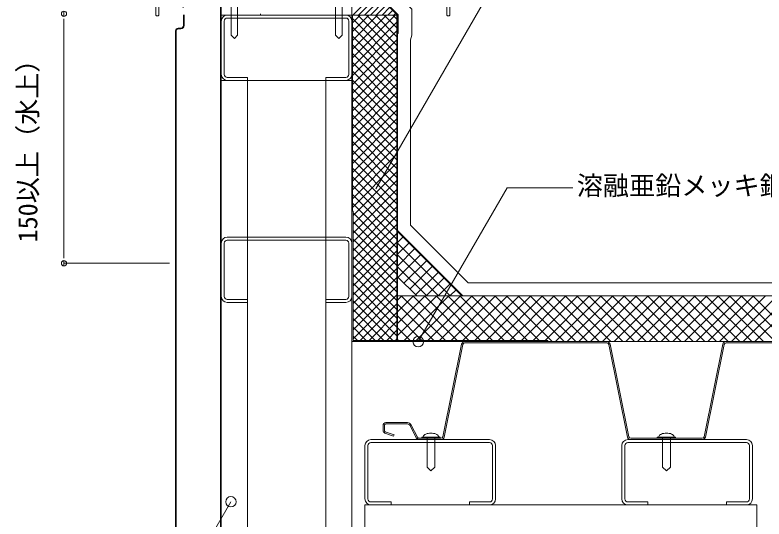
# Model space of a CAD drawing. Units: millimetres, scale not verified. Extents: x -1380 to 1380, y -955 to 955.
# Drawn here: x -737 to -164, y -308 to 77 of the extents above; entities that cross this region are included whole.
import ezdxf
from ezdxf.enums import TextEntityAlignment as Align

# ---------------------------------------------------------------- set-up
doc = ezdxf.new("R2010")
doc.units = ezdxf.units.MM
doc.header["$LTSCALE"] = 3
for name, color, linetype, lineweight in [('0-0_0', 7, 'Continuous', 13), ('0-2_BOUSUI', 1, 'Continuous', 18), ('0-3_MOJI', 7, 'Continuous', 18), ('0-4_HATCH', 9, 'Continuous', 18), ('0-5_KANAMONO', 5, 'Continuous', 18), ('0-6_KANAMONO_SCREW', 4, 'Continuous', 18), ('0-7_TEKKOTU', 7, 'Continuous', 18), ('0-8_dekki', 3, 'Continuous', 18), ('0-9_dannnetu', 6, 'Continuous', 18), ('0-A_bo-do', 3, 'Continuous', 18), ('0-B_kasagi', 150, 'Continuous', 18)]:
    doc.layers.add(name, color=color, linetype=linetype, lineweight=lineweight)
doc.styles.add('ＭＳ ゴシック', font='')
doc.styles.get('ＭＳ ゴシック').set_extended_font_data('MS Gothic')

# ---------------------------------------------------------------- blocks, each defined once
blk = doc.blocks.new('_DOT')
at = {"layer": '0-0_0'}
for p, q in [((-0.5, 0), (-1, 0)), ((0.25, 0), (-0.25, 0))]:
    blk.add_line(p, q, dxfattribs=at)
blk.add_circle((0, 0), 0.25, dxfattribs=at)

msp = doc.modelspace()

# ---------------------------------------------------------------- linework, layer by layer
at = {"layer": '0-2_BOUSUI'}
msp.add_lwpolyline([(-598.485, 122.695), (-474.53, 122.695), (-433.086, 81.851), (-433.086, 61.979), (-434.086, 58.247), (-434.086, -83.563), (-389.944, -127.705), (899.999, -127.705)], dxfattribs=at)
at = {"layer": '0-3_MOJI'}
for p, q in [((-699.546, -104.705), (-699.546, 70.295)), ((-618.736, -112.705), (-699.546, -112.705))]:
    msp.add_line(p, q, dxfattribs=at)
for points in [[(-318.524, 103.4), (-368.962, 103.4), (-460.758, -55.596)], [(-428.29, -172.703), (-360.304, -54.947), (-309.866, -54.947)], [(-571.681, -295.237), (-639.668, -412.993), (-690.106, -412.993)]]:
    msp.add_lwpolyline(points, dxfattribs=at)
for centre in [(-428.29, -172.703), (-571.681, -295.237)]:
    msp.add_circle(centre, 4, dxfattribs=at)
at = {"layer": '0-4_HATCH'}
for p, q in [((-478.393, 77.295), (-461.24, 94.449)), ((-473.903, 77.295), (-458.995, 92.204)), ((-469.413, 77.295), (-456.75, 89.959)), ((-464.923, 77.295), (-454.505, 87.714)), ((-460.433, 77.295), (-452.26, 85.468)), ((-455.943, 77.295), (-450.015, 83.223)), ((-451.453, 77.295), (-447.769, 80.978)), ((-478.736, 71.382), (-472.823, 77.295)), ((-478.736, 64.647), (-466.088, 77.295)), ((-478.736, 57.911), (-459.353, 77.295)), ((-478.736, 51.176), (-452.617, 77.295)), ((-478.736, 44.441), (-445.882, 77.295)), ((-444.586, 40.552), (-478.736, 74.702)), ((-444.586, 47.287), (-474.594, 77.295)), ((-444.586, 54.023), (-467.859, 77.295)), ((-444.586, 60.758), (-461.124, 77.295)), ((-444.586, 67.493), (-454.388, 77.295)), ((-444.586, 74.228), (-447.653, 77.295)), ((-446.963, 77.295), (-445.524, 78.733)), ((-478.736, 37.706), (-444.586, 71.856)), ((-444.586, 33.817), (-478.736, 67.967)), ((-478.736, 30.971), (-444.586, 65.121)), ((-444.586, 27.082), (-478.736, 61.232)), ((-478.736, 24.236), (-444.586, 58.386)), ((-444.586, 20.347), (-478.736, 54.497)), ((-478.736, 17.5), (-444.586, 51.65)), ((-444.586, 13.611), (-478.736, 47.761)), ((-478.736, 10.765), (-444.586, 44.915)), ((-444.586, 6.876), (-478.736, 41.026)), ((-478.736, 4.03), (-444.586, 38.18)), ((-444.586, 0.141), (-478.736, 34.291)), ((-478.736, -2.705), (-444.586, 31.445)), ((-444.586, -6.594), (-478.736, 27.556)), ((-478.736, -9.44), (-444.586, 24.71)), ((-444.586, -13.329), (-478.736, 20.821)), ((-478.736, -16.176), (-444.586, 17.974)), ((-444.586, -20.065), (-478.736, 14.085)), ((-478.736, -22.911), (-444.586, 11.239)), ((-444.586, -26.8), (-478.736, 7.35)), ((-478.736, -29.646), (-444.586, 4.504)), ((-444.586, -33.535), (-478.736, 0.615)), ((-478.736, -36.381), (-444.586, -2.231)), ((-444.586, -40.27), (-478.736, -6.12)), ((-478.736, -43.116), (-444.586, -8.966)), ((-444.586, -47.005), (-478.736, -12.855)), ((-478.736, -49.852), (-444.586, -15.702)), ((-444.586, -53.741), (-478.736, -19.591)), ((-478.736, -56.587), (-444.586, -22.437)), ((-444.586, -60.476), (-478.736, -26.326)), ((-478.736, -63.322), (-444.586, -29.172)), ((-444.586, -67.211), (-478.736, -33.061)), ((-478.736, -70.057), (-444.586, -35.907)), ((-444.586, -73.946), (-478.736, -39.796)), ((-478.086, -76.142), (-444.586, -42.642)), ((-444.586, -80.681), (-478.736, -46.531)), ((-478.086, -82.878), (-444.586, -49.378)), ((-444.586, -87.416), (-478.736, -53.266)), ((-478.086, -89.613), (-444.586, -56.113)), ((-444.586, -94.152), (-478.736, -60.002)), ((-478.086, -96.348), (-444.586, -62.848)), ((-444.586, -100.887), (-478.736, -66.737)), ((-478.086, -103.083), (-444.586, -69.583)), ((-444.586, -107.622), (-478.086, -74.122)), ((-478.086, -109.818), (-444.586, -76.318)), ((-444.586, -114.357), (-478.086, -80.857)), ((-478.086, -116.554), (-444.586, -83.054)), ((-444.586, -121.092), (-478.086, -87.592)), ((-478.086, -123.289), (-444.586, -89.789)), ((-444.086, -87.86), (-444.009, -87.782)), ((-394.771, -137.705), (-444.086, -88.389)), ((-444.586, -127.828), (-478.086, -94.328)), ((-478.086, -130.024), (-444.586, -96.524)), ((-444.086, -96.84), (-439.519, -92.272)), ((-444.086, -105.82), (-435.029, -96.762)), ((-403.751, -137.705), (-444.086, -97.37)), ((-444.586, -134.563), (-478.086, -101.063)), ((-444.086, -114.8), (-430.538, -101.253)), ((-478.086, -136.759), (-444.586, -103.259)), ((-444.586, -141.298), (-478.086, -107.798)), ((-412.731, -137.705), (-444.086, -106.35)), ((-443.726, -123.42), (-426.048, -105.743)), ((-478.086, -143.494), (-444.586, -109.994)), ((-444.586, -148.033), (-478.086, -114.533)), ((-439.236, -127.911), (-421.558, -110.233)), ((-478.086, -150.229), (-444.586, -116.729)), ((-421.711, -137.705), (-444.086, -115.33)), ((-434.746, -132.401), (-417.068, -114.723)), ((-430.256, -136.891), (-412.578, -119.213)), ((-444.586, -154.768), (-478.086, -121.268)), ((-478.086, -156.965), (-444.586, -123.465)), ((-422.089, -137.705), (-408.088, -123.703)), ((-444.586, -161.504), (-478.086, -128.004)), ((-478.086, -163.7), (-444.586, -130.2)), ((-413.109, -137.705), (-403.598, -128.193)), ((-444.586, -168.239), (-478.086, -134.739)), ((-478.086, -170.435), (-444.586, -136.935)), ((-404.129, -137.705), (-399.108, -132.684)), ((-395.149, -137.705), (-394.617, -137.174)), ((-447.855, -171.705), (-478.086, -141.474)), ((-444.086, -140.925), (-440.866, -137.705)), ((-444.086, -149.905), (-431.886, -137.705)), ((-444.086, -158.886), (-422.905, -137.705)), ((-444.086, -167.866), (-413.925, -137.705)), ((-407.444, -171.705), (-441.444, -137.705)), ((-438.945, -171.705), (-404.945, -137.705)), ((-398.464, -171.705), (-432.464, -137.705)), ((-429.965, -171.705), (-395.965, -137.705)), ((-389.484, -171.705), (-423.484, -137.705)), ((-420.984, -171.705), (-386.984, -137.705)), ((-380.503, -171.705), (-414.503, -137.705)), ((-412.004, -171.705), (-378.004, -137.705)), ((-371.523, -171.705), (-405.523, -137.705)), ((-403.024, -171.705), (-369.024, -137.705)), ((-362.543, -171.705), (-396.543, -137.705)), ((-394.044, -171.705), (-360.044, -137.705)), ((-353.563, -171.705), (-387.563, -137.705)), ((-385.063, -171.705), (-351.063, -137.705)), ((-344.582, -171.705), (-378.582, -137.705)), ((-376.083, -171.705), (-342.083, -137.705)), ((-335.602, -171.705), (-369.602, -137.705)), ((-367.103, -171.705), (-333.103, -137.705)), ((-325.622, -172.705), (-360.622, -137.705)), ((-358.123, -171.705), (-324.123, -137.705)), ((-316.642, -172.705), (-351.642, -137.705)), ((-349.142, -171.705), (-315.142, -137.705)), ((-307.661, -172.705), (-342.661, -137.705)), ((-340.162, -171.705), (-306.162, -137.705)), ((-298.681, -172.705), (-333.681, -137.705)), ((-331.182, -171.705), (-297.182, -137.705)), ((-289.701, -172.705), (-324.701, -137.705)), ((-323.202, -172.705), (-288.202, -137.705)), ((-280.721, -172.705), (-315.72, -137.705)), ((-314.221, -172.705), (-279.221, -137.705)), ((-271.74, -172.705), (-306.74, -137.705)), ((-305.241, -172.705), (-270.241, -137.705)), ((-262.76, -172.705), (-297.76, -137.705)), ((-296.261, -172.705), (-261.261, -137.705)), ((-253.78, -172.705), (-288.78, -137.705)), ((-287.281, -172.705), (-252.281, -137.705)), ((-244.8, -172.705), (-279.799, -137.705)), ((-278.3, -172.705), (-243.3, -137.705)), ((-235.819, -172.705), (-270.819, -137.705)), ((-269.32, -172.705), (-234.32, -137.705)), ((-226.839, -172.705), (-261.839, -137.705)), ((-260.34, -172.705), (-225.34, -137.705)), ((-217.859, -172.705), (-252.859, -137.705)), ((-251.359, -172.705), (-216.36, -137.705)), ((-208.878, -172.705), (-243.878, -137.705)), ((-242.379, -172.705), (-207.379, -137.705)), ((-199.898, -172.705), (-234.898, -137.705)), ((-233.399, -172.705), (-198.399, -137.705)), ((-190.918, -172.705), (-225.918, -137.705)), ((-224.419, -172.705), (-189.419, -137.705)), ((-181.938, -172.705), (-216.938, -137.705)), ((-215.438, -172.705), (-180.438, -137.705)), ((-172.957, -172.705), (-207.957, -137.705)), ((-206.458, -172.705), (-171.458, -137.705)), ((-163.977, -172.705), (-198.977, -137.705)), ((-197.478, -172.705), (-162.478, -137.705)), ((-154.997, -172.705), (-189.997, -137.705)), ((-188.498, -172.705), (-153.498, -137.705)), ((-146.017, -172.705), (-181.017, -137.705)), ((-179.517, -172.705), (-144.517, -137.705)), ((-137.036, -172.705), (-172.036, -137.705)), ((-170.537, -172.705), (-135.537, -137.705)), ((-454.59, -171.705), (-478.086, -148.209)), ((-472.621, -171.705), (-444.586, -143.67)), ((-416.424, -171.705), (-444.086, -144.043)), ((-465.886, -171.705), (-444.586, -150.405)), ((-425.405, -171.705), (-444.086, -153.023)), ((-461.326, -171.705), (-478.086, -154.944)), ((-459.15, -171.705), (-444.586, -157.141)), ((-468.061, -171.705), (-478.086, -161.68)), ((-452.415, -171.705), (-444.586, -163.876)), ((-434.385, -171.705), (-444.086, -162.004)), ((-474.796, -171.705), (-478.086, -168.415)), ((-445.68, -171.705), (-444.586, -170.611)), ((-443.365, -171.705), (-444.086, -170.984))]:
    msp.add_line(p, q, dxfattribs=at)
at = {"layer": '0-5_KANAMONO'}
for p, q in [((-574.486, 77.295), (-483.686, 77.295)), ((-483.686, 74.995), (-574.486, 74.995)), ((-579.086, 31.895), (-579.086, 72.695)), ((-576.786, 72.695), (-576.786, 31.895)), ((-481.386, 31.895), (-481.386, 72.695)), ((-479.086, 72.695), (-479.086, 31.895)), ((-579.086, 27.295), (-479.086, 27.295)), ((-579.086, 27.295), (-579.086, -660)), ((-559.086, 27.295), (-559.086, -660)), ((-499.086, 27.295), (-499.086, -660)), ((-479.086, 27.295), (-479.086, -660)), ((-579.086, -138.105), (-579.086, -97.305)), ((-576.786, -97.305), (-576.786, -138.105)), ((-574.486, -92.705), (-483.686, -92.705)), ((-483.686, -95.005), (-574.486, -95.005)), ((-481.386, -138.105), (-481.386, -97.305)), ((-479.086, -97.305), (-479.086, -138.105)), ((-469.086, -293.105), (-469.086, -252.305)), ((-466.786, -252.305), (-466.786, -293.105)), ((-464.486, -247.705), (-373.686, -247.705)), ((-373.686, -250.005), (-464.486, -250.005)), ((-371.386, -293.105), (-371.386, -252.305)), ((-369.086, -252.305), (-369.086, -293.105)), ((-272.371, -293.105), (-272.371, -252.305)), ((-270.071, -252.305), (-270.071, -293.105)), ((-267.771, -247.705), (-176.971, -247.705)), ((-176.971, -250.005), (-267.771, -250.005)), ((-174.671, -293.105), (-174.671, -252.305)), ((-172.371, -252.305), (-172.371, -293.105))]:
    msp.add_line(p, q, dxfattribs=at)
for points in [[(-608.485, 112.695), (-608.486, 83.295), (-608.086, 83.295), (-608.086, 112.295), (-479.086, 112.295), (-444.086, 77.295), (-444.086, 63.295), (-443.686, 63.295), (-443.686, 77.461), (-478.92, 112.695)], [(-478.086, -72.705), (-478.086, -171.705), (-329.086, -171.705), (-329.086, -172.705), (-479.086, -172.705), (-479.086, -72.705)]]:
    msp.add_lwpolyline(points, close=True, dxfattribs=at)
for points in [[(-579.086, 107.295), (-579.086, 77.295), (-549.086, 77.295), (-549.086, 78.295)], [(-574.486, 29.595), (-559.086, 29.595), (-559.086, 27.295), (-574.486, 27.295)], [(-483.686, 27.295), (-499.086, 27.295), (-499.086, 29.595), (-483.686, 29.595)], [(-574.486, -140.405), (-559.086, -140.405), (-559.086, -142.705), (-574.486, -142.705)], [(-483.686, -142.705), (-499.086, -142.705), (-499.086, -140.405), (-483.686, -140.405)], [(-464.486, -295.405), (-449.086, -295.405), (-449.086, -297.705), (-464.486, -297.705)], [(-373.686, -297.705), (-389.086, -297.705), (-389.086, -295.405), (-373.686, -295.405)], [(-267.771, -295.405), (-252.371, -295.405), (-252.371, -297.705), (-267.771, -297.705)], [(-176.971, -297.705), (-192.371, -297.705), (-192.371, -295.405), (-176.971, -295.405)]]:
    msp.add_lwpolyline(points, dxfattribs=at)
for centre, radius, start, end in [((-574.486, 72.695), 4.6, 90, 180), ((-574.486, 72.695), 2.3, 90, 180), ((-483.686, 72.695), 4.6, 0, 90), ((-483.686, 72.695), 2.3, 0, 90), ((-574.486, 31.895), 4.6, 180, 270), ((-574.486, 31.895), 2.3, 180, 270), ((-483.686, 31.895), 2.3, 270, 0), ((-483.686, 31.895), 4.6, 270, 0), ((-574.486, -97.305), 4.6, 90, 180), ((-574.486, -97.305), 2.3, 90, 180), ((-483.686, -97.305), 4.6, 0, 90), ((-483.686, -97.305), 2.3, 0, 90), ((-574.486, -138.105), 4.6, 180, 270), ((-574.486, -138.105), 2.3, 180, 270), ((-483.686, -138.105), 2.3, 270, 0), ((-483.686, -138.105), 4.6, 270, 0), ((-464.486, -252.305), 4.6, 90, 180), ((-464.486, -252.305), 2.3, 90, 180), ((-373.686, -252.305), 4.6, 0, 90), ((-373.686, -252.305), 2.3, 0, 90), ((-267.771, -252.305), 4.6, 90, 180), ((-267.771, -252.305), 2.3, 90, 180), ((-176.971, -252.305), 4.6, 0, 90), ((-176.971, -252.305), 2.3, 0, 90), ((-464.486, -293.105), 4.6, 180, 270), ((-464.486, -293.105), 2.3, 180, 270), ((-373.686, -293.105), 2.3, 270, 0), ((-373.686, -293.105), 4.6, 270, 0), ((-267.771, -293.105), 4.6, 180, 270), ((-267.771, -293.105), 2.3, 180, 270), ((-176.971, -293.105), 2.3, 270, 0), ((-176.971, -293.105), 4.6, 270, 0)]:
    msp.add_arc(centre, radius, start, end, dxfattribs=at)
at = {"layer": '0-6_KANAMONO_SCREW'}
for points in [[(-571.586, 128.695), (-571.586, 61.845), (-569.086, 59.345), (-566.586, 61.845), (-566.586, 128.695)], [(-491.586, 128.695), (-491.586, 61.845), (-489.086, 59.345), (-486.586, 61.845), (-486.586, 128.695)]]:
    msp.add_lwpolyline(points, dxfattribs=at)
at = {"layer": '0-7_TEKKOTU'}
msp.add_lwpolyline([(-300.086, -317.705), (-169.086, -317.705), (-169.086, -297.705), (-469.086, -297.705), (-469.086, -317.705), (-338.086, -317.705)], dxfattribs=at)
at = {"layer": '0-8_dekki'}
for p, q in [((-395.063, -174.708), (-409.413, -245.503)), ((-408.433, -245.701), (-394.083, -174.907)), ((-283.883, -172.705), (-392.612, -172.705)), ((-392.612, -173.705), (-283.883, -173.705)), ((-282.413, -174.907), (-268.063, -245.701)), ((-267.083, -245.503), (-281.433, -174.708)), ((-195.063, -174.708), (-209.413, -245.503)), ((-208.433, -245.701), (-194.083, -174.907)), ((-83.883, -172.705), (-192.612, -172.705)), ((-192.612, -173.705), (-83.883, -173.705)), ((-436.601, -234.705), (-453.103, -234.705)), ((-455.203, -236.805), (-455.203, -240.685)), ((-454.203, -240.685), (-454.203, -236.805)), ((-453.103, -235.705), (-436.601, -235.705)), ((-434.548, -236.967), (-429.812, -246.333)), ((-428.919, -245.881), (-433.656, -236.515)), ((-411.532, -245.705), (-425.532, -245.705)), ((-425.532, -246.705), (-425.532, -245.705)), ((-424.532, -245.705), (-424.441, -245.184)), ((-417.49, -242.751), (-416.48, -242.886)), ((-416.48, -242.886), (-415.532, -243.107)), ((-415.532, -243.107), (-414.675, -243.407)), ((-412.623, -245.184), (-412.532, -245.705)), ((-411.532, -246.705), (-411.532, -245.705)), ((-231.248, -245.704), (-245.248, -245.704)), ((-245.248, -246.705), (-245.248, -245.704)), ((-244.248, -245.704), (-244.157, -245.184)), ((-237.206, -242.751), (-236.196, -242.886)), ((-236.196, -242.886), (-235.248, -243.107)), ((-235.248, -243.107), (-234.391, -243.407)), ((-232.339, -245.184), (-232.248, -245.704)), ((-231.248, -246.705), (-231.248, -245.704)), ((-421.532, -246.705), (-421.532, -268.664)), ((-415.532, -246.705), (-415.532, -268.664)), ((-210.883, -246.705), (-265.612, -246.705)), ((-265.612, -247.705), (-210.883, -247.705)), ((-241.248, -246.705), (-241.248, -268.664)), ((-235.248, -246.705), (-235.248, -268.664)), ((-418.532, -271.664), (-421.532, -268.664)), ((-418.532, -271.664), (-415.532, -268.664)), ((-238.248, -271.664), (-241.248, -268.664)), ((-238.248, -271.664), (-235.248, -268.664))]:
    msp.add_line(p, q, dxfattribs=at)
for points in [[(-453.822, -242.658), (-447.153, -245.086), (-446.811, -244.146), (-453.48, -241.719)], [(-424.441, -245.184), (-424.17, -244.679), (-423.728, -244.205), (-423.128, -243.777), (-422.389, -243.407), (-421.532, -243.107), (-420.584, -242.886), (-419.574, -242.751), (-418.532, -242.705), (-417.49, -242.751)], [(-414.675, -243.407), (-413.936, -243.777), (-413.336, -244.205), (-412.894, -244.679), (-412.623, -245.184)], [(-244.157, -245.184), (-243.886, -244.679), (-243.444, -244.205), (-242.844, -243.777), (-242.104, -243.407), (-241.248, -243.107), (-240.3, -242.886), (-239.29, -242.751), (-238.248, -242.705), (-237.206, -242.751)], [(-234.391, -243.407), (-233.651, -243.777), (-233.052, -244.205), (-232.61, -244.679), (-232.339, -245.184)], [(-427.581, -247.705), (-426.181, -247.705), (-410.883, -247.705)], [(-410.883, -246.705), (-426.181, -246.705), (-427.58, -246.705)]]:
    msp.add_lwpolyline(points, dxfattribs=at)
for centre, radius, start, end in [((-392.612, -175.205), 2.5, 90, 168.54125), ((-392.612, -175.205), 1.5, 90, 168.54125), ((-283.883, -175.205), 2.5, 11.45875, 90), ((-283.883, -175.205), 1.5, 11.45875, 90), ((-192.612, -175.205), 2.5, 90, 168.54125), ((-192.612, -175.205), 1.5, 90, 168.54125), ((-453.103, -236.805), 2.1, 89.99779, 180.00534), ((-436.601, -238.006), 3.3, 26.84132, 90.00102), ((-453.103, -240.685), 2.099, 179.98998, 250.00003), ((-453.103, -236.805), 1.1, 89.99695, 180.00737), ((-453.103, -240.685), 1.099, 179.98615, 250.00013), ((-436.601, -235.205), 0.5, 270, 270.0011), ((-436.601, -238.006), 2.3, 26.84406, 90.0011), ((-453.651, -242.188), 0.5, 69.99931, 70.00013), ((-427.579, -245.203), 2.502, 206.84441, 269.97006), ((-427.579, -245.203), 1.502, 206.84933, 269.96136), ((-410.883, -245.205), 1.5, 270.00136, 348.54125), ((-410.883, -245.205), 2.5, 270.00136, 348.54125), ((-265.612, -245.205), 2.5, 191.45875, 270), ((-265.612, -245.205), 1.5, 191.45875, 270), ((-210.883, -245.205), 1.5, 270, 348.54125), ((-210.883, -245.205), 2.5, 270, 348.54125)]:
    msp.add_arc(centre, radius, start, end, dxfattribs=at)
at = {"layer": '0-9_dannnetu'}
for p, q in [((-479.086, -72.705), (-479.086, 77.295)), ((-479.086, 77.295), (-478.736, 77.295)), ((-478.736, -72.705), (-478.736, 77.295)), ((-444.586, -171.705), (-444.586, 77.295)), ((-444.086, -171.705), (-444.086, 77.295)), ((-444.086, -87.705), (-394.086, -137.705)), ((-444.086, -123.06), (-429.442, -137.705)), ((-444.086, -137.705), (899.999, -137.705)), ((-329.086, -172.705), (899.999, -172.705))]:
    msp.add_line(p, q, dxfattribs=at)
msp.add_lwpolyline([(-579.086, 107.295), (-579.086, 112.295), (-479.086, 112.295), (-479.086, 77.295), (-549.086, 77.295)], dxfattribs=at)
for points in [[(-444.586, 77.295), (-478.736, 77.295), (-478.736, -72.705), (-478.086, -72.705), (-478.086, -171.705), (-444.586, -171.705)], [(-444.086, -171.705), (-444.086, -137.705), (899.999, -137.705), (899.999, -172.705), (-329.086, -172.705), (-329.086, -171.705)]]:
    msp.add_lwpolyline(points, close=True, dxfattribs=at)
at = {"layer": '0-A_bo-do'}
for p, q in [((-579.586, 110.295), (-579.586, -476.205)), ((-579.086, -476.205), (-579.086, 110.295)), ((-608.086, 77.429), (-608.086, 69.295)), ((-607.586, 69.295), (-607.586, 77.429)), ((-614.086, 65.295), (-614.086, -520.205)), ((-613.586, -520.205), (-613.586, 65.295)), ((-610.086, 67.295), (-612.086, 67.295)), ((-612.086, 66.795), (-610.086, 66.795))]:
    msp.add_line(p, q, dxfattribs=at)
for centre, radius, start, end in [((-610.086, 69.295), 2, 270, 0), ((-610.086, 69.295), 2.5, 270, 360), ((-612.086, 65.295), 2, 90, 180), ((-612.086, 65.295), 1.5, 90, 180)]:
    msp.add_arc(centre, radius, start, end, dxfattribs=at)
at = {"layer": '0-B_kasagi'}
for p, q in [((-628.586, 76.695), (-627.386, 76.695)), ((-405.786, 76.695), (-404.586, 76.695))]:
    msp.add_line(p, q, dxfattribs=at)
for points in [[(-404.086, 77.195), (-404.086, 134.695), (-406.179, 136.788), (-609.086, 145.806), (-611.179, 147.899), (-627.171, 148.61), (-629.086, 146.695), (-629.086, 77.195)], [(-626.886, 77.195), (-626.886, 83.695), (-622.995, 84.745)], [(-410.177, 84.745), (-406.286, 83.695), (-406.286, 77.195)]]:
    msp.add_lwpolyline(points, dxfattribs=at)
for centre, start, end in [((-628.586, 77.195), 180, 270), ((-627.386, 77.195), 270, 0), ((-405.786, 77.195), 180, 270), ((-404.586, 77.195), 270, 0)]:
    msp.add_arc(centre, 0.5, start, end, dxfattribs=at)

# ---------------------------------------------------------------- block references
at = {"layer": '0-3_MOJI', "xscale": 8, "yscale": 8}
for p, rotation in [((-699.546, 78.295), 90), ((-699.546, -112.705), 270)]:
    msp.add_blockref('_DOT', p, dxfattribs=dict(at, rotation=rotation))

# ---------------------------------------------------------------- texts
at = {"layer": '0-3_MOJI', "style": 'ＭＳ ゴシック'}
msp.add_text('150以上（水上）', height=14.66, rotation=90, dxfattribs=at).set_placement((-715.533, -96.705), align=Align.BOTTOM_LEFT)
msp.add_text('溶融亜鉛メッキ鋼板(t=1.0)', height=14.66, dxfattribs=at).set_placement((-306.866, -64.947), align=Align.BOTTOM_LEFT)

doc.saveas('drawing.dxf')
